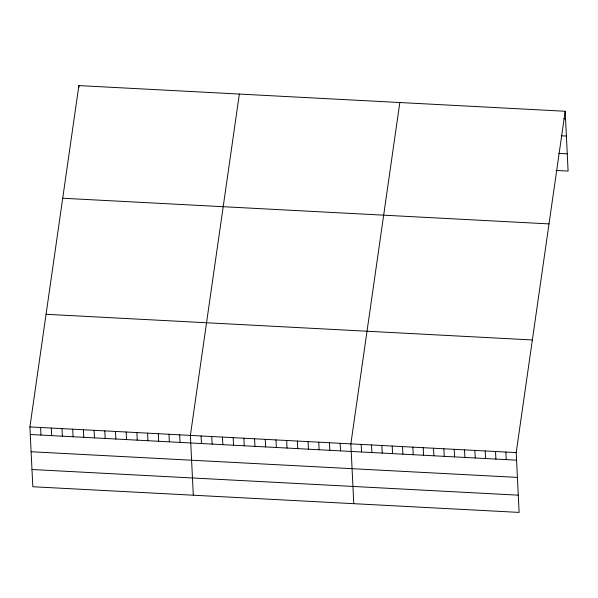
<?xml version="1.0" encoding="UTF-8"?>
<svg xmlns="http://www.w3.org/2000/svg" width="598" height="598" viewBox="0 0 598 598"><rect width="100%" height="100%" fill="white"/><g stroke="black" fill="none" stroke-linecap="round" stroke-linejoin="round"><path stroke-width="0.9" d="M565.177 111.258L516.201 452.596L519.124 512.411L32.823 486.742L29.9 426.927L78.876 85.589L565.177 111.258L568.1 171.073L556.043 170.437M239.357 94.058L190.381 435.396L193.304 495.211M399.83 102.527L350.854 443.865L353.784 503.68M563.824 118.74L565.544 118.83M561.223 135.798L566.388 136.067M558.644 153.38L567.255 153.828M62.715 198.237L549.016 223.899M46.061 314.286L532.362 339.956M29.9 426.927L516.201 452.596M30.274 434.499L516.567 460.168M31.111 451.744L517.412 477.406M31.986 469.505L518.279 495.166M505.863 452.051L506.237 459.623M495.533 451.505L495.899 459.077M485.195 450.959L485.569 458.531M474.864 450.414L475.231 457.986M464.526 449.868L464.9 457.44M454.196 449.322L454.57 456.894M443.865 448.777L444.232 456.349M433.528 448.231L433.901 455.803M423.197 447.685L423.563 455.257M412.859 447.14L413.233 454.712M402.529 446.594L402.895 454.166M392.191 446.048L392.565 453.62M381.86 445.503L382.227 453.075M371.522 444.957L371.896 452.529M361.192 444.411L361.558 451.983M340.157 443.305L340.531 450.877M329.461 442.737L329.827 450.309M318.764 442.176L319.13 449.748M308.06 441.608L308.433 449.18M297.363 441.047L297.737 448.62M286.666 440.479L287.033 448.052M275.97 439.919L276.336 447.491M265.265 439.351L265.639 446.923M254.569 438.79L254.942 446.355M243.872 438.222L244.238 445.794M233.175 437.654L233.541 445.226M222.471 437.093L222.845 444.665M211.774 436.525L212.148 444.097M201.078 435.964L201.451 443.537M179.677 434.836L180.05 442.408M168.98 434.268L169.354 441.84M158.283 433.707L158.657 441.279M147.586 433.139L147.953 440.711M136.882 432.578L137.256 440.15M126.185 432.01L126.559 439.582M115.489 431.45L115.863 439.022M104.792 430.881L105.158 438.454M78.876 85.589L78.958 87.278M94.088 430.321L94.462 437.893M83.391 429.753L83.765 437.325M72.694 429.185L73.068 436.757M61.998 428.624L62.364 436.196M51.293 428.056L51.667 435.628M40.597 427.495L40.97 435.067"/></g></svg>
